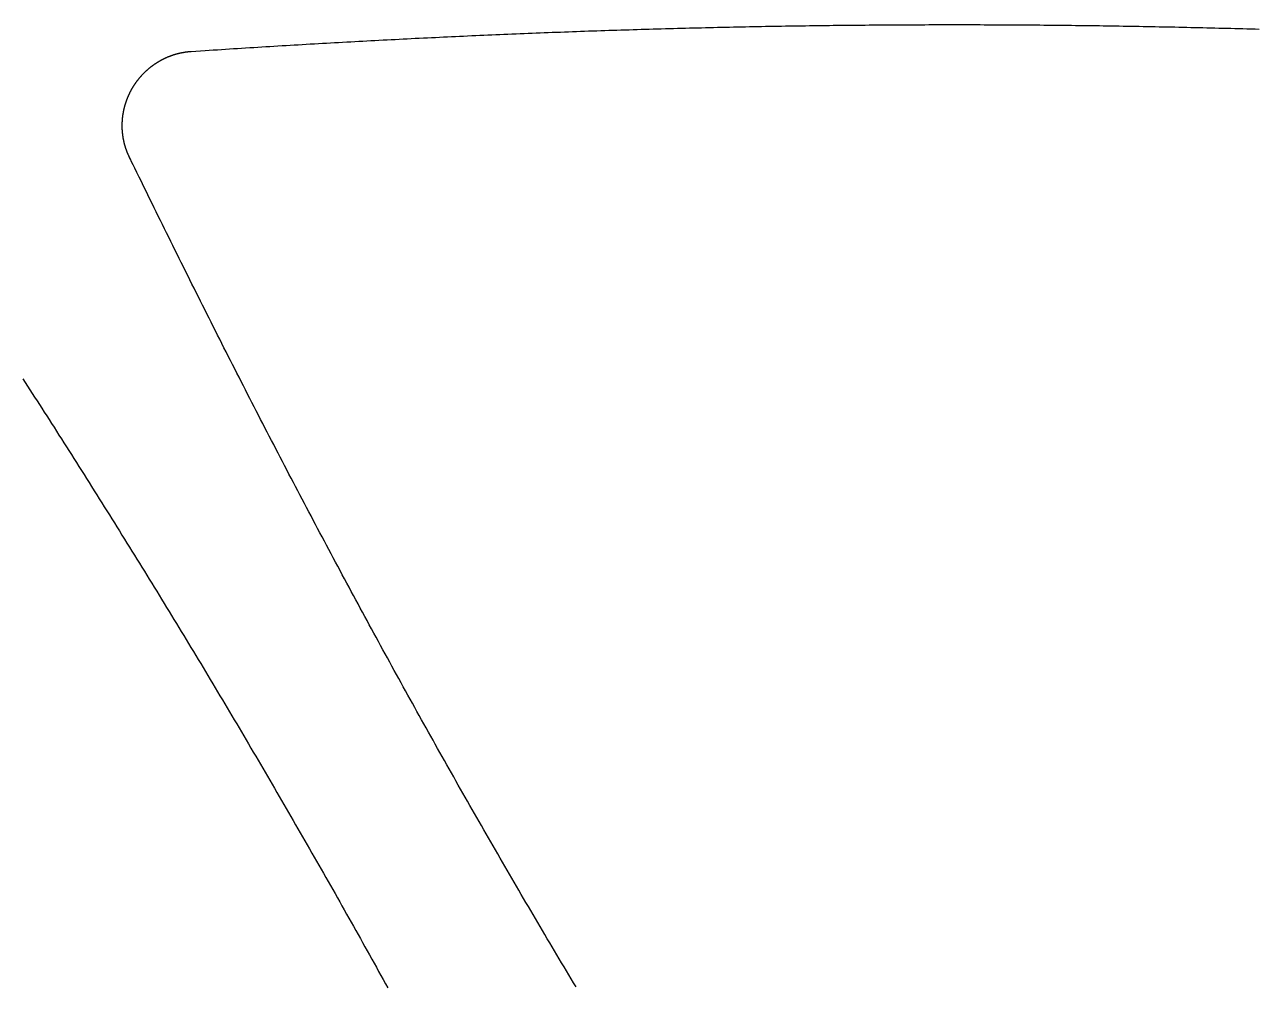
# Model space of a CAD drawing. Extents: x -3 to 136, y 0 to 121.
# Drawn here: x 53.04 to 70.67, y 73 to 86.76 of the extents above; entities that cross this region are included whole.
import ezdxf

# ---------------------------------------------------------------- set-up
doc = ezdxf.new("R2010")
doc.units = 0
doc.layers.get('0').update_dxf_attribs({"linetype": 'CONTINUOUS'})

msp = doc.modelspace()

# ---------------------------------------------------------------- linework, layer by layer
for points in [[(55.4218, 86.3812, 0), (55.6245, 86.3946, 0), (55.6827, 86.3984, 0), (55.7407, 86.4021, 0), (55.7985, 86.4059, 0), (55.8562, 86.4096, 0), (55.9139, 86.4133, 0), (55.9717, 86.417, 0), (56.0297, 86.4207, 0), (56.0876, 86.4244, 0), (56.1455, 86.4281, 0), (56.2034, 86.4317, 0), (56.2613, 86.4354, 0), (56.3191, 86.439, 0), (56.377, 86.4426, 0), (56.4348, 86.4461, 0), (56.4926, 86.4497, 0), (56.5505, 86.4532, 0), (56.6083, 86.4568, 0), (56.6661, 86.4603, 0), (56.7239, 86.4637, 0), (56.7817, 86.4672, 0), (56.8394, 86.4707, 0), (56.8972, 86.4741, 0), (56.9551, 86.4775, 0), (57.0129, 86.4809, 0), (57.0707, 86.4843, 0), (57.1285, 86.4877, 0), (57.1864, 86.491, 0), (57.2442, 86.4943, 0), (57.3021, 86.4976, 0), (57.3599, 86.5009, 0), (57.4178, 86.5042, 0), (57.4756, 86.5075, 0), (57.5335, 86.5107, 0), (57.5913, 86.5139, 0), (57.6491, 86.5171, 0), (57.7069, 86.5203, 0), (57.7647, 86.5235, 0), (57.8225, 86.5266, 0), (57.8802, 86.5297, 0), (57.938, 86.5329, 0), (57.9957, 86.5359, 0), (58.0535, 86.539, 0), (58.1112, 86.5421, 0), (58.1689, 86.5451, 0), (58.2267, 86.5481, 0), (58.2844, 86.5511, 0), (58.3421, 86.5541, 0), (58.3998, 86.557, 0), (58.4575, 86.5599, 0), (58.5152, 86.5629, 0), (58.5728, 86.5657, 0), (58.6305, 86.5686, 0), (58.6882, 86.5715, 0), (58.7459, 86.5743, 0), (58.8035, 86.5771, 0), (58.8612, 86.5799, 0), (58.9188, 86.5827, 0), (58.9765, 86.5855, 0), (59.0341, 86.5882, 0), (59.0918, 86.5909, 0), (59.1494, 86.5936, 0), (59.2071, 86.5963, 0), (59.2647, 86.5989, 0), (59.3224, 86.6016, 0), (59.38, 86.6042, 0), (59.4377, 86.6068, 0), (59.4953, 86.6094, 0), (59.553, 86.6119, 0), (59.6106, 86.6145, 0), (59.6683, 86.617, 0), (59.7259, 86.6195, 0), (59.7836, 86.622, 0), (59.8412, 86.6244, 0), (59.8989, 86.6269, 0), (59.9565, 86.6293, 0), (60.0142, 86.6317, 0), (60.0719, 86.6341, 0), (60.1296, 86.6364, 0), (60.1872, 86.6388, 0), (60.2449, 86.6411, 0), (60.3026, 86.6434, 0), (60.3603, 86.6456, 0), (60.418, 86.6479, 0), (60.4757, 86.6501, 0), (60.5334, 86.6524, 0), (60.5911, 86.6545, 0), (60.6489, 86.6567, 0), (60.7066, 86.6589, 0), (60.7643, 86.661, 0), (60.8221, 86.6631, 0), (60.8798, 86.6652, 0), (60.9376, 86.6673, 0), (60.9954, 86.6693, 0), (61.0532, 86.6714, 0), (61.111, 86.6734, 0), (61.1688, 86.6754, 0), (61.2266, 86.6773, 0), (61.2844, 86.6793, 0), (61.3423, 86.6812, 0), (61.4001, 86.6831, 0), (61.458, 86.685, 0), (61.5159, 86.6868, 0), (61.5737, 86.6887, 0), (61.6316, 86.6905, 0), (61.6894, 86.6923, 0), (61.7472, 86.6941, 0), (61.8049, 86.6958, 0), (61.8627, 86.6976, 0), (61.9204, 86.6993, 0), (61.9781, 86.701, 0), (62.0357, 86.7026, 0), (62.0934, 86.7043, 0), (62.151, 86.7059, 0), (62.2086, 86.7075, 0), (62.2662, 86.709, 0), (62.3237, 86.7106, 0), (62.3813, 86.7121, 0), (62.4388, 86.7136, 0), (62.4963, 86.7151, 0), (62.5538, 86.7166, 0), (62.6113, 86.718, 0), (62.6687, 86.7194, 0), (62.7261, 86.7208, 0), (62.7835, 86.7222, 0), (62.8409, 86.7236, 0), (62.8983, 86.7249, 0), (62.9556, 86.7262, 0), (63.0129, 86.7275, 0), (63.0703, 86.7288, 0), (63.1276, 86.73, 0), (63.1848, 86.7312, 0), (63.2421, 86.7324, 0), (63.2993, 86.7336, 0), (63.3566, 86.7348, 0), (63.4138, 86.7359, 0), (63.471, 86.737, 0), (63.5282, 86.7381, 0), (63.5853, 86.7392, 0), (63.6425, 86.7402, 0), (63.6996, 86.7412, 0), (63.7568, 86.7422, 0), (63.8139, 86.7432, 0), (63.871, 86.7442, 0), (63.9281, 86.7451, 0), (63.9851, 86.746, 0), (64.0422, 86.7469, 0), (64.0992, 86.7478, 0), (64.1563, 86.7486, 0), (64.2133, 86.7495, 0), (64.2703, 86.7503, 0), (64.3273, 86.751, 0), (64.3843, 86.7518, 0), (64.4412, 86.7525, 0), (64.4982, 86.7533, 0), (64.5552, 86.754, 0), (64.6121, 86.7546, 0), (64.669, 86.7553, 0), (64.726, 86.7559, 0), (64.7829, 86.7565, 0), (64.8398, 86.7571, 0), (64.8967, 86.7577, 0), (64.9536, 86.7582, 0), (65.0105, 86.7587, 0), (65.0673, 86.7592, 0), (65.1242, 86.7597, 0), (65.181, 86.7601, 0), (65.2379, 86.7606, 0), (65.2947, 86.761, 0), (65.3516, 86.7614, 0), (65.4084, 86.7617, 0), (65.4652, 86.7621, 0), (65.522, 86.7624, 0), (65.5789, 86.7627, 0), (65.6357, 86.763, 0), (65.6925, 86.7632, 0), (65.7493, 86.7635, 0), (65.8061, 86.7637, 0), (65.8628, 86.7639, 0), (65.9196, 86.764, 0), (65.9764, 86.7642, 0), (66.0332, 86.7643, 0), (66.09, 86.7644, 0), (66.1467, 86.7645, 0), (66.2035, 86.7645, 0), (66.2603, 86.7646, 0), (66.317, 86.7646, 0), (66.3738, 86.7646, 0), (66.4306, 86.7645, 0), (66.4873, 86.7645, 0), (66.5441, 86.7644, 0), (66.6008, 86.7643, 0), (66.6576, 86.7642, 0), (66.7143, 86.7641, 0), (66.7711, 86.7639, 0), (66.8279, 86.7637, 0), (66.8846, 86.7635, 0), (66.9414, 86.7633, 0), (66.9981, 86.7631, 0), (67.0549, 86.7628, 0), (67.1117, 86.7625, 0), (67.1684, 86.7622, 0), (67.2252, 86.7619, 0), (67.282, 86.7615, 0), (67.3387, 86.7611, 0), (67.3955, 86.7607, 0), (67.4523, 86.7603, 0), (67.5091, 86.7599, 0), (67.5659, 86.7594, 0), (67.6227, 86.7589, 0), (67.6794, 86.7584, 0), (67.7362, 86.7579, 0), (67.7931, 86.7573, 0), (67.8499, 86.7567, 0), (67.9067, 86.7561, 0), (67.9635, 86.7555, 0), (68.0203, 86.7549, 0), (68.0772, 86.7542, 0), (68.134, 86.7536, 0), (68.1908, 86.7528, 0), (68.2477, 86.7521, 0), (68.3046, 86.7514, 0), (68.3614, 86.7506, 0), (68.4183, 86.7498, 0), (68.4752, 86.749, 0), (68.5321, 86.7482, 0), (68.589, 86.7473, 0), (68.6459, 86.7464, 0), (68.7028, 86.7455, 0), (68.7598, 86.7446, 0), (68.8167, 86.7437, 0), (68.8736, 86.7427, 0), (68.9306, 86.7417, 0), (68.9876, 86.7407, 0), (69.0446, 86.7397, 0), (69.1016, 86.7386, 0), (69.1586, 86.7376, 0), (69.2156, 86.7365, 0), (69.2726, 86.7354, 0), (69.3296, 86.7342, 0), (69.3867, 86.7331, 0), (69.4438, 86.7319, 0), (69.5008, 86.7307, 0), (69.5579, 86.7295, 0), (69.615, 86.7282, 0), (69.6722, 86.7269, 0), (69.7293, 86.7257, 0), (69.7864, 86.7243, 0), (69.8436, 86.723, 0), (69.9008, 86.7217, 0), (69.958, 86.7203, 0), (70.0152, 86.7189, 0), (70.0724, 86.7175, 0), (70.1297, 86.716, 0), (70.1869, 86.7146, 0), (70.2442, 86.7131, 0), (70.3015, 86.7116, 0), (70.3588, 86.7101, 0), (70.4161, 86.7085, 0), (70.4735, 86.7069, 0), (70.5308, 86.7054, 0), (70.5882, 86.7037, 0), (70.6456, 86.7021, 0), (70.703, 86.7004, 0)], [(54.5415, 84.8647, 0), (54.5395, 84.8689, 0), (54.5375, 84.8731, 0), (54.5355, 84.8772, 0), (54.5336, 84.8814, 0), (54.5316, 84.8856, 0), (54.5297, 84.8898, 0), (54.5278, 84.894, 0), (54.5259, 84.8983, 0), (54.524, 84.9025, 0), (54.5222, 84.9067, 0), (54.5203, 84.911, 0), (54.5185, 84.9152, 0), (54.5167, 84.9195, 0), (54.515, 84.9237, 0), (54.5132, 84.928, 0), (54.5115, 84.9323, 0), (54.5098, 84.9366, 0), (54.5081, 84.9409, 0), (54.5064, 84.9452, 0), (54.5047, 84.9495, 0), (54.5031, 84.9538, 0), (54.5015, 84.9582, 0), (54.4999, 84.9625, 0), (54.4983, 84.9668, 0), (54.4968, 84.9712, 0), (54.4952, 84.9755, 0), (54.4937, 84.9799, 0), (54.4922, 84.9843, 0), (54.4907, 84.9887, 0), (54.4893, 84.993, 0), (54.4878, 84.9974, 0), (54.4864, 85.0018, 0), (54.485, 85.0062, 0), (54.4837, 85.0106, 0), (54.4823, 85.0151, 0), (54.481, 85.0195, 0), (54.4796, 85.0239, 0), (54.4783, 85.0284, 0), (54.4771, 85.0328, 0), (54.4758, 85.0372, 0), (54.4746, 85.0417, 0), (54.4733, 85.0462, 0), (54.4721, 85.0506, 0), (54.471, 85.0551, 0), (54.4698, 85.0596, 0), (54.4687, 85.0641, 0), (54.4675, 85.0685, 0), (54.4664, 85.073, 0), (54.4654, 85.0775, 0), (54.4643, 85.082, 0), (54.4633, 85.0865, 0), (54.4622, 85.0911, 0), (54.4612, 85.0956, 0), (54.4603, 85.1001, 0), (54.4593, 85.1046, 0), (54.4584, 85.1091, 0), (54.4575, 85.1137, 0), (54.4566, 85.1182, 0), (54.4557, 85.1227, 0), (54.4548, 85.1273, 0), (54.454, 85.1318, 0), (54.4532, 85.1364, 0), (54.4524, 85.1409, 0), (54.4516, 85.1455, 0), (54.4508, 85.15, 0), (54.4501, 85.1546, 0), (54.4494, 85.1592, 0), (54.4487, 85.1637, 0), (54.448, 85.1683, 0), (54.4474, 85.1729, 0), (54.4467, 85.1774, 0), (54.4461, 85.182, 0), (54.4455, 85.1866, 0), (54.445, 85.1912, 0), (54.4444, 85.1958, 0), (54.4439, 85.2004, 0), (54.4434, 85.205, 0), (54.4429, 85.2096, 0), (54.4424, 85.2142, 0), (54.4419, 85.2188, 0), (54.4415, 85.2234, 0), (54.4411, 85.228, 0), (54.4407, 85.2326, 0), (54.4403, 85.2372, 0), (54.44, 85.2418, 0), (54.4397, 85.2464, 0), (54.4394, 85.251, 0), (54.4391, 85.2556, 0), (54.4388, 85.2603, 0), (54.4386, 85.2649, 0), (54.4383, 85.2695, 0), (54.4381, 85.2741, 0), (54.4379, 85.2787, 0), (54.4378, 85.2834, 0), (54.4376, 85.288, 0), (54.4375, 85.2926, 0), (54.4374, 85.2972, 0), (54.4373, 85.3018, 0), (54.4372, 85.3065, 0), (54.4372, 85.3111, 0), (54.4372, 85.3157, 0), (54.4372, 85.3203, 0), (54.4372, 85.3249, 0), (54.4372, 85.3295, 0), (54.4373, 85.3342, 0), (54.4374, 85.3388, 0), (54.4375, 85.3434, 0), (54.4376, 85.348, 0), (54.4377, 85.3526, 0), (54.4379, 85.3572, 0), (54.438, 85.3618, 0), (54.4382, 85.3664, 0), (54.4385, 85.371, 0), (54.4387, 85.3757, 0), (54.439, 85.3803, 0), (54.4392, 85.3849, 0), (54.4395, 85.3895, 0), (54.4398, 85.3941, 0), (54.4402, 85.3987, 0), (54.4405, 85.4033, 0), (54.4409, 85.4078, 0), (54.4413, 85.4124, 0), (54.4417, 85.417, 0), (54.4422, 85.4216, 0), (54.4426, 85.4262, 0), (54.4431, 85.4308, 0), (54.4436, 85.4354, 0), (54.4441, 85.4399, 0), (54.4447, 85.4445, 0), (54.4452, 85.4491, 0), (54.4458, 85.4537, 0), (54.4464, 85.4582, 0), (54.447, 85.4628, 0), (54.4477, 85.4674, 0), (54.4483, 85.4719, 0), (54.449, 85.4765, 0), (54.4497, 85.481, 0), (54.4504, 85.4856, 0), (54.4511, 85.4901, 0), (54.4519, 85.4947, 0), (54.4527, 85.4992, 0), (54.4535, 85.5038, 0), (54.4543, 85.5083, 0), (54.4551, 85.5128, 0), (54.456, 85.5174, 0), (54.4568, 85.5219, 0), (54.4577, 85.5264, 0), (54.4586, 85.5309, 0), (54.4596, 85.5354, 0), (54.4605, 85.54, 0), (54.4615, 85.5445, 0), (54.4625, 85.549, 0), (54.4635, 85.5535, 0), (54.4645, 85.558, 0), (54.4656, 85.5624, 0), (54.4666, 85.5669, 0), (54.4677, 85.5714, 0), (54.4688, 85.5759, 0), (54.47, 85.5804, 0), (54.4711, 85.5848, 0), (54.4723, 85.5893, 0), (54.4735, 85.5938, 0), (54.4747, 85.5982, 0), (54.4759, 85.6027, 0), (54.4771, 85.6071, 0), (54.4784, 85.6116, 0), (54.4797, 85.616, 0), (54.481, 85.6204, 0), (54.4823, 85.6248, 0), (54.4836, 85.6293, 0), (54.485, 85.6337, 0), (54.4864, 85.6381, 0), (54.4878, 85.6425, 0), (54.4892, 85.6469, 0), (54.4906, 85.6513, 0), (54.4921, 85.6557, 0), (54.4936, 85.6601, 0), (54.4951, 85.6644, 0), (54.4966, 85.6688, 0), (54.4981, 85.6732, 0), (54.4996, 85.6775, 0), (54.5012, 85.6819, 0), (54.5028, 85.6862, 0), (54.5044, 85.6906, 0), (54.506, 85.6949, 0), (54.5077, 85.6992, 0), (54.5093, 85.7035, 0), (54.511, 85.7079, 0), (54.5127, 85.7122, 0), (54.5144, 85.7164, 0), (54.5162, 85.7207, 0), (54.5179, 85.725, 0), (54.5197, 85.7293, 0), (54.5215, 85.7335, 0), (54.5233, 85.7378, 0), (54.5251, 85.742, 0), (54.527, 85.7462, 0), (54.5288, 85.7505, 0), (54.5307, 85.7547, 0), (54.5326, 85.7589, 0), (54.5345, 85.7631, 0), (54.5365, 85.7673, 0), (54.5384, 85.7715, 0), (54.5404, 85.7756, 0), (54.5424, 85.7798, 0), (54.5444, 85.784, 0), (54.5464, 85.7881, 0), (54.5484, 85.7922, 0), (54.5505, 85.7964, 0), (54.5526, 85.8005, 0), (54.5547, 85.8046, 0), (54.5568, 85.8087, 0), (54.5589, 85.8128, 0), (54.561, 85.8169, 0), (54.5632, 85.8209, 0), (54.5654, 85.825, 0), (54.5676, 85.8291, 0), (54.5698, 85.8331, 0), (54.572, 85.8371, 0), (54.5743, 85.8412, 0), (54.5765, 85.8452, 0), (54.5788, 85.8492, 0), (54.5811, 85.8532, 0), (54.5834, 85.8572, 0), (54.5858, 85.8611, 0), (54.5881, 85.8651, 0), (54.5905, 85.869, 0), (54.5929, 85.873, 0), (54.5953, 85.8769, 0), (54.5977, 85.8808, 0), (54.6001, 85.8848, 0), (54.6026, 85.8887, 0), (54.6051, 85.8926, 0), (54.6075, 85.8964, 0), (54.61, 85.9003, 0), (54.6126, 85.9042, 0), (54.6151, 85.908, 0), (54.6177, 85.9119, 0), (54.6202, 85.9157, 0), (54.6228, 85.9195, 0), (54.6254, 85.9233, 0), (54.628, 85.9271, 0), (54.6307, 85.9309, 0), (54.6333, 85.9347, 0), (54.636, 85.9384, 0), (54.6387, 85.9422, 0), (54.6414, 85.9459, 0), (54.6441, 85.9496, 0), (54.6468, 85.9534, 0), (54.6496, 85.9571, 0), (54.6523, 85.9608, 0), (54.6551, 85.9644, 0), (54.6579, 85.9681, 0), (54.6607, 85.9718, 0), (54.6636, 85.9754, 0), (54.6664, 85.9791, 0), (54.6693, 85.9827, 0), (54.6722, 85.9863, 0), (54.675, 85.9899, 0), (54.678, 85.9935, 0), (54.6809, 85.9971, 0), (54.6838, 86.0006, 0), (54.6868, 86.0042, 0), (54.6898, 86.0077, 0), (54.6927, 86.0112, 0), (54.6957, 86.0148, 0), (54.6988, 86.0183, 0), (54.7018, 86.0217, 0), (54.7049, 86.0252, 0), (54.7079, 86.0287, 0), (54.711, 86.0321, 0), (54.7141, 86.0356, 0), (54.7172, 86.039, 0), (54.7203, 86.0424, 0), (54.7235, 86.0458, 0), (54.7266, 86.0492, 0), (54.7298, 86.0526, 0), (54.733, 86.0559, 0), (54.7362, 86.0593, 0), (54.7394, 86.0626, 0), (54.7426, 86.0659, 0), (54.7458, 86.0692, 0), (54.7491, 86.0725, 0), (54.7524, 86.0757, 0), (54.7556, 86.079, 0), (54.7589, 86.0822, 0), (54.7622, 86.0855, 0), (54.7656, 86.0887, 0), (54.7689, 86.0919, 0), (54.7722, 86.095, 0), (54.7756, 86.0982, 0), (54.779, 86.1013, 0), (54.7824, 86.1045, 0), (54.7857, 86.1076, 0), (54.7892, 86.1107, 0), (54.7926, 86.1138, 0), (54.796, 86.1169, 0), (54.7995, 86.1199, 0), (54.8029, 86.123, 0), (54.8064, 86.126, 0), (54.8099, 86.129, 0), (54.8134, 86.132, 0), (54.8169, 86.135, 0), (54.8204, 86.138, 0), (54.824, 86.1409, 0), (54.8275, 86.1439, 0), (54.8311, 86.1468, 0), (54.8347, 86.1497, 0), (54.8383, 86.1526, 0), (54.8419, 86.1555, 0), (54.8455, 86.1583, 0), (54.8491, 86.1612, 0), (54.8528, 86.164, 0), (54.8564, 86.1668, 0), (54.8601, 86.1696, 0), (54.8637, 86.1724, 0), (54.8674, 86.1751, 0), (54.8711, 86.1779, 0), (54.8748, 86.1806, 0), (54.8786, 86.1833, 0), (54.8823, 86.186, 0), (54.886, 86.1887, 0), (54.8898, 86.1914, 0), (54.8936, 86.194, 0), (54.8974, 86.1967, 0), (54.9011, 86.1993, 0), (54.9049, 86.2019, 0), (54.9088, 86.2045, 0), (54.9126, 86.207, 0), (54.9164, 86.2096, 0), (54.9203, 86.2121, 0), (54.9241, 86.2147, 0), (54.928, 86.2172, 0), (54.9319, 86.2196, 0), (54.9358, 86.2221, 0), (54.9397, 86.2246, 0), (54.9436, 86.227, 0), (54.9475, 86.2294, 0), (54.9515, 86.2318, 0), (54.9554, 86.2342, 0), (54.9594, 86.2366, 0), (54.9633, 86.2389, 0), (54.9673, 86.2413, 0), (54.9713, 86.2436, 0), (54.9753, 86.2459, 0), (54.9793, 86.2482, 0), (54.9834, 86.2504, 0), (54.9874, 86.2527, 0), (54.9914, 86.2549, 0), (54.9955, 86.2571, 0), (54.9995, 86.2593, 0), (55.0036, 86.2615, 0), (55.0077, 86.2637, 0), (55.0118, 86.2658, 0), (55.0159, 86.2679, 0), (55.02, 86.27, 0), (55.0241, 86.2721, 0), (55.0283, 86.2742, 0), (55.0324, 86.2762, 0), (55.0366, 86.2783, 0), (55.0407, 86.2803, 0), (55.0449, 86.2823, 0), (55.0491, 86.2843, 0), (55.0533, 86.2862, 0), (55.0575, 86.2882, 0), (55.0617, 86.2901, 0), (55.0659, 86.292, 0), (55.0701, 86.2939, 0), (55.0743, 86.2958, 0), (55.0786, 86.2976, 0), (55.0828, 86.2995, 0), (55.087, 86.3013, 0), (55.0913, 86.3031, 0), (55.0956, 86.3048, 0), (55.0998, 86.3066, 0), (55.1041, 86.3083, 0), (55.1084, 86.31, 0), (55.1127, 86.3117, 0), (55.117, 86.3134, 0), (55.1213, 86.3151, 0), (55.1256, 86.3167, 0), (55.1299, 86.3183, 0), (55.1342, 86.3199, 0), (55.1386, 86.3215, 0), (55.1429, 86.3231, 0), (55.1472, 86.3246, 0), (55.1516, 86.3261, 0), (55.156, 86.3276, 0), (55.1603, 86.3291, 0), (55.1647, 86.3306, 0), (55.1691, 86.332, 0), (55.1734, 86.3335, 0), (55.1778, 86.3349, 0), (55.1822, 86.3363, 0), (55.1866, 86.3376, 0), (55.191, 86.339, 0), (55.1954, 86.3403, 0), (55.1998, 86.3416, 0), (55.2043, 86.3429, 0), (55.2087, 86.3442, 0), (55.2131, 86.3454, 0), (55.2176, 86.3467, 0), (55.222, 86.3479, 0), (55.2265, 86.3491, 0), (55.2309, 86.3502, 0), (55.2354, 86.3514, 0), (55.2398, 86.3525, 0), (55.2443, 86.3536, 0), (55.2488, 86.3547, 0), (55.2533, 86.3558, 0), (55.2577, 86.3568, 0), (55.2622, 86.3579, 0), (55.2667, 86.3589, 0), (55.2712, 86.3599, 0), (55.2757, 86.3608, 0), (55.2802, 86.3618, 0), (55.2847, 86.3627, 0), (55.2893, 86.3636, 0), (55.2938, 86.3645, 0), (55.2983, 86.3654, 0), (55.3028, 86.3663, 0), (55.3074, 86.3671, 0), (55.3119, 86.3679, 0), (55.3164, 86.3687, 0), (55.321, 86.3694, 0), (55.3255, 86.3702, 0), (55.3301, 86.3709, 0), (55.3346, 86.3716, 0), (55.3392, 86.3723, 0), (55.3437, 86.373, 0), (55.3483, 86.3736, 0), (55.3529, 86.3743, 0), (55.3575, 86.3749, 0), (55.362, 86.3755, 0), (55.3666, 86.376, 0), (55.3712, 86.3766, 0), (55.3758, 86.3771, 0), (55.3804, 86.3776, 0), (55.385, 86.3781, 0), (55.3895, 86.3785, 0), (55.3941, 86.379, 0), (55.3987, 86.3794, 0), (55.4033, 86.3798, 0), (55.4079, 86.3802, 0), (55.4126, 86.3805, 0), (55.4172, 86.3809, 0), (55.4218, 86.3812, 0)], [(60.9306, 72.9919, 0), (60.8961, 73.0494, 0), (60.8618, 73.1069, 0), (60.8274, 73.1644, 0), (60.7931, 73.2219, 0), (60.7588, 73.2794, 0), (60.7245, 73.337, 0), (60.6903, 73.3945, 0), (60.6561, 73.452, 0), (60.622, 73.5096, 0), (60.5878, 73.5672, 0), (60.5537, 73.6247, 0), (60.5197, 73.6823, 0), (60.4856, 73.7399, 0), (60.4516, 73.7975, 0), (60.4177, 73.8551, 0), (60.3837, 73.9127, 0), (60.3498, 73.9703, 0), (60.3159, 74.028, 0), (60.2821, 74.0856, 0), (60.2482, 74.1433, 0), (60.2145, 74.201, 0), (60.1807, 74.2587, 0), (60.147, 74.3164, 0), (60.1132, 74.3741, 0), (60.0796, 74.4318, 0), (60.0459, 74.4896, 0), (60.0123, 74.5473, 0), (59.9787, 74.6051, 0), (59.9451, 74.6629, 0), (59.9116, 74.7207, 0), (59.8781, 74.7785, 0), (59.8446, 74.8364, 0), (59.8111, 74.8942, 0), (59.7777, 74.9521, 0), (59.7443, 75.01, 0), (59.7109, 75.0679, 0), (59.6775, 75.1259, 0), (59.6442, 75.1838, 0), (59.6109, 75.2418, 0), (59.5776, 75.2998, 0), (59.5444, 75.3578, 0), (59.5111, 75.4158, 0), (59.4779, 75.4739, 0), (59.4447, 75.532, 0), (59.4116, 75.5901, 0), (59.3784, 75.6482, 0), (59.3453, 75.7064, 0), (59.3122, 75.7645, 0), (59.2792, 75.8227, 0), (59.2461, 75.8809, 0), (59.2131, 75.9392, 0), (59.1801, 75.9975, 0), (59.1471, 76.0558, 0), (59.1142, 76.1141, 0), (59.0812, 76.1724, 0), (59.0483, 76.2308, 0), (59.0154, 76.2892, 0), (58.9826, 76.3476, 0), (58.9497, 76.4061, 0), (58.9169, 76.4646, 0), (58.8841, 76.5231, 0), (58.8513, 76.5816, 0), (58.8185, 76.6402, 0), (58.7858, 76.6988, 0), (58.753, 76.7575, 0), (58.7203, 76.8161, 0), (58.6876, 76.8748, 0), (58.655, 76.9335, 0), (58.6223, 76.9923, 0), (58.5897, 77.0511, 0), (58.5571, 77.1099, 0), (58.5245, 77.1688, 0), (58.4919, 77.2277, 0), (58.4593, 77.2866, 0), (58.4268, 77.3456, 0), (58.3942, 77.4046, 0), (58.3617, 77.4636, 0), (58.3292, 77.5227, 0), (58.2967, 77.5818, 0), (58.2643, 77.6409, 0), (58.2318, 77.7001, 0), (58.1994, 77.7593, 0), (58.167, 77.8185, 0), (58.1345, 77.8778, 0), (58.1022, 77.9372, 0), (58.0698, 77.9965, 0), (58.0374, 78.0559, 0), (58.0051, 78.1154, 0), (57.9727, 78.1749, 0), (57.9404, 78.2344, 0), (57.9081, 78.294, 0), (57.8758, 78.3536, 0), (57.8435, 78.4132, 0), (57.8113, 78.4729, 0), (57.779, 78.5327, 0), (57.7468, 78.5924, 0), (57.7145, 78.6523, 0), (57.6823, 78.7121, 0), (57.6501, 78.772, 0), (57.6179, 78.832, 0), (57.5857, 78.892, 0), (57.5536, 78.952, 0), (57.5214, 79.0121, 0), (57.4893, 79.0722, 0), (57.4572, 79.1322, 0), (57.4252, 79.1923, 0), (57.3932, 79.2523, 0), (57.3612, 79.3123, 0), (57.3293, 79.3724, 0), (57.2974, 79.4324, 0), (57.2656, 79.4924, 0), (57.2338, 79.5525, 0), (57.202, 79.6125, 0), (57.1702, 79.6725, 0), (57.1385, 79.7325, 0), (57.1069, 79.7925, 0), (57.0752, 79.8526, 0), (57.0436, 79.9126, 0), (57.012, 79.9726, 0), (56.9805, 80.0326, 0), (56.949, 80.0927, 0), (56.9175, 80.1527, 0), (56.8861, 80.2127, 0), (56.8546, 80.2728, 0), (56.8233, 80.3328, 0), (56.7919, 80.3929, 0), (56.7606, 80.453, 0), (56.7293, 80.513, 0), (56.698, 80.5731, 0), (56.6668, 80.6332, 0), (56.6355, 80.6933, 0), (56.6044, 80.7534, 0), (56.5732, 80.8136, 0), (56.5421, 80.8737, 0), (56.511, 80.9338, 0), (56.4799, 80.994, 0), (56.4488, 81.0542, 0), (56.4178, 81.1144, 0), (56.3868, 81.1746, 0), (56.3558, 81.2348, 0), (56.3248, 81.295, 0), (56.2939, 81.3553, 0), (56.263, 81.4156, 0), (56.2321, 81.4759, 0), (56.2012, 81.5362, 0), (56.1703, 81.5965, 0), (56.1395, 81.6569, 0), (56.1087, 81.7173, 0), (56.0779, 81.7777, 0), (56.0471, 81.8381, 0), (56.0164, 81.8985, 0), (55.9856, 81.959, 0), (55.9549, 82.0195, 0), (55.9242, 82.08, 0), (55.8935, 82.1405, 0), (55.8628, 82.2011, 0), (55.8322, 82.2617, 0), (55.8016, 82.3223, 0), (55.7709, 82.383, 0), (55.7403, 82.4437, 0), (55.7097, 82.5044, 0), (55.6792, 82.5651, 0), (55.6486, 82.6259, 0), (55.618, 82.6867, 0), (55.5875, 82.7476, 0), (55.557, 82.8085, 0), (55.5265, 82.8694, 0), (55.496, 82.9303, 0), (55.4655, 82.9913, 0), (55.435, 83.0523, 0), (55.4045, 83.1134, 0), (55.3741, 83.1744, 0), (55.3436, 83.2356, 0), (55.3132, 83.2967, 0), (55.2827, 83.3579, 0), (55.2523, 83.4192, 0), (55.2219, 83.4804, 0), (55.1917, 83.5414, 0), (55.1616, 83.602, 0), (55.1318, 83.6623, 0), (55.102, 83.7224, 0), (55.0724, 83.7824, 0), (55.0428, 83.8424, 0), (55.0132, 83.9023, 0), (54.9836, 83.9623, 0), (54.954, 84.0225, 0), (54.9242, 84.0829, 0), (54.8944, 84.1436, 0), (54.8644, 84.2047, 0), (54.8342, 84.2661, 0), (54.8038, 84.3281, 0), (54.7732, 84.3906, 0), (54.7423, 84.4538, 0), (54.711, 84.5177, 0), (54.6794, 84.5823, 0), (54.6475, 84.6477, 0), (54.6181, 84.7079, 0), (54.5928, 84.7597, 0), (54.5717, 84.803, 0), (54.5546, 84.838, 0), (54.5415, 84.8647, 0)], [(53.0156, 81.6963, 0), (53.0491, 81.6444, 0), (53.0827, 81.5922, 0), (53.1164, 81.5398, 0), (53.1503, 81.4871, 0), (53.1843, 81.4342, 0), (53.2185, 81.381, 0), (53.2528, 81.3275, 0), (53.2873, 81.2738, 0), (53.3219, 81.2198, 0), (53.3566, 81.1656, 0), (53.3914, 81.1111, 0), (53.4263, 81.0564, 0), (53.4614, 81.0015, 0), (53.4966, 80.9463, 0), (53.5319, 80.8909, 0), (53.5674, 80.8353, 0), (53.6029, 80.7795, 0), (53.6385, 80.7234, 0), (53.6743, 80.6671, 0), (53.7101, 80.6106, 0), (53.7461, 80.5539, 0), (53.7822, 80.497, 0), (53.8183, 80.4399, 0), (53.8545, 80.3825, 0), (53.8909, 80.325, 0), (53.9273, 80.2673, 0), (53.9637, 80.2095, 0), (54.0001, 80.1518, 0), (54.0364, 80.094, 0), (54.0727, 80.0363, 0), (54.109, 79.9786, 0), (54.1452, 79.9209, 0), (54.1814, 79.8632, 0), (54.2175, 79.8055, 0), (54.2536, 79.7478, 0), (54.2896, 79.6902, 0), (54.3256, 79.6325, 0), (54.3615, 79.5749, 0), (54.3974, 79.5173, 0), (54.4333, 79.4597, 0), (54.4691, 79.4021, 0), (54.5049, 79.3445, 0), (54.5406, 79.2869, 0), (54.5763, 79.2293, 0), (54.612, 79.1718, 0), (54.6476, 79.1142, 0), (54.6831, 79.0567, 0), (54.7187, 78.9991, 0), (54.7542, 78.9416, 0), (54.7896, 78.8841, 0), (54.825, 78.8266, 0), (54.8604, 78.7691, 0), (54.8957, 78.7115, 0), (54.931, 78.654, 0), (54.9663, 78.5965, 0), (55.0015, 78.5391, 0), (55.0367, 78.4816, 0), (55.0718, 78.4241, 0), (55.1069, 78.3666, 0), (55.142, 78.3091, 0), (55.177, 78.2516, 0), (55.212, 78.1942, 0), (55.2469, 78.1367, 0), (55.2819, 78.0792, 0), (55.3167, 78.0218, 0), (55.3516, 77.9643, 0), (55.3864, 77.9068, 0), (55.4211, 77.8493, 0), (55.4559, 77.7919, 0), (55.4906, 77.7344, 0), (55.5252, 77.6769, 0), (55.5599, 77.6194, 0), (55.5945, 77.562, 0), (55.629, 77.5045, 0), (55.6635, 77.447, 0), (55.698, 77.3895, 0), (55.7325, 77.332, 0), (55.7669, 77.2745, 0), (55.8013, 77.217, 0), (55.8356, 77.1595, 0), (55.87, 77.102, 0), (55.9043, 77.0444, 0), (55.9385, 76.9869, 0), (55.9727, 76.9294, 0), (56.0069, 76.8718, 0), (56.0411, 76.8143, 0), (56.0752, 76.7567, 0), (56.1093, 76.6991, 0), (56.1434, 76.6416, 0), (56.1774, 76.584, 0), (56.2114, 76.5264, 0), (56.2454, 76.4688, 0), (56.2793, 76.4112, 0), (56.3132, 76.3535, 0), (56.3471, 76.2959, 0), (56.381, 76.2382, 0), (56.4148, 76.1806, 0), (56.4486, 76.1229, 0), (56.4824, 76.0652, 0), (56.5161, 76.0075, 0), (56.5498, 75.9498, 0), (56.5835, 75.8921, 0), (56.6171, 75.8343, 0), (56.6508, 75.7765, 0), (56.6844, 75.7188, 0), (56.7179, 75.661, 0), (56.7515, 75.6032, 0), (56.785, 75.5453, 0), (56.8185, 75.4875, 0), (56.8519, 75.4296, 0), (56.8854, 75.3718, 0), (56.9188, 75.3139, 0), (56.9521, 75.2559, 0), (56.9855, 75.198, 0), (57.0188, 75.1401, 0), (57.0521, 75.0821, 0), (57.0854, 75.0241, 0), (57.1187, 74.9661, 0), (57.1519, 74.908, 0), (57.1851, 74.85, 0), (57.2183, 74.7919, 0), (57.2515, 74.7338, 0), (57.2846, 74.6757, 0), (57.3177, 74.6175, 0), (57.3508, 74.5593, 0), (57.3839, 74.5011, 0), (57.4169, 74.4429, 0), (57.4499, 74.3847, 0), (57.4829, 74.3264, 0), (57.5159, 74.2681, 0), (57.5489, 74.2098, 0), (57.5818, 74.1514, 0), (57.6147, 74.0931, 0), (57.6476, 74.0347, 0), (57.6805, 73.9762, 0), (57.7133, 73.9178, 0), (57.7462, 73.8593, 0), (57.779, 73.8008, 0), (57.8117, 73.7422, 0), (57.8445, 73.6837, 0), (57.8773, 73.6251, 0), (57.91, 73.5664, 0), (57.9427, 73.5078, 0), (57.9754, 73.4491, 0), (58.0081, 73.3903, 0), (58.0407, 73.3316, 0), (58.0734, 73.2728, 0), (58.106, 73.2139, 0), (58.1386, 73.1551, 0), (58.1712, 73.0962, 0), (58.2037, 73.0373, 0), (58.2363, 72.9783, 0)]]:
    msp.add_polyline3d(points)

doc.saveas('drawing.dxf')
